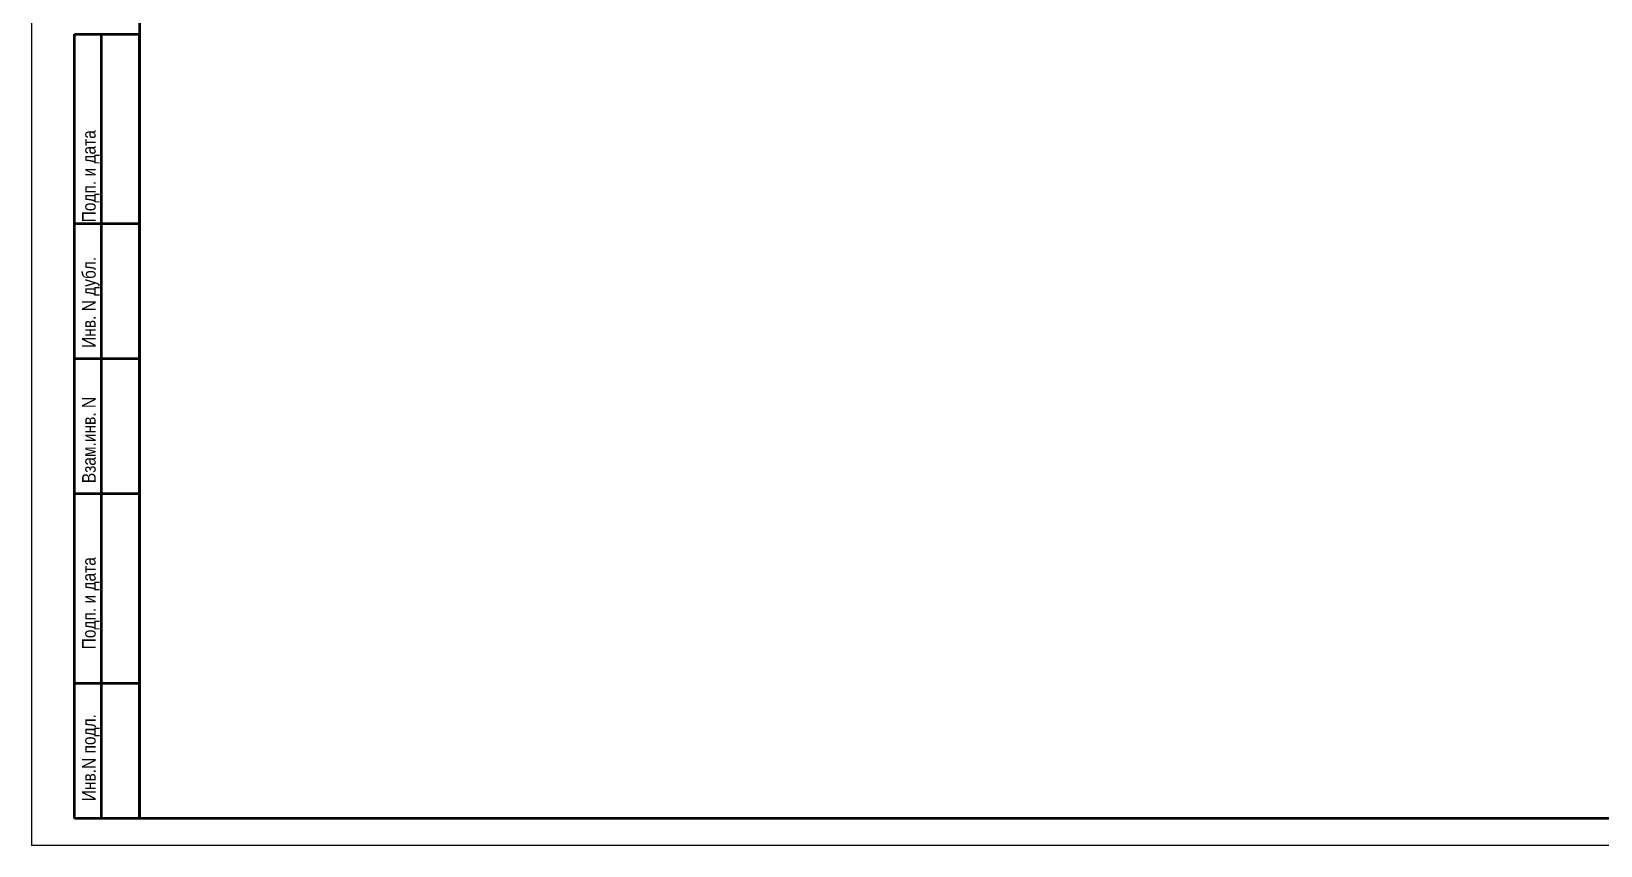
# Model space of a CAD drawing. Header units: millimetres. Extents: x 7140 to 8879, y -16257 to -5062.
# Drawn here: x 7139.6 to 7429.4, y -14949 to -14798.5 of the extents above; entities that cross this region are included whole.
import ezdxf

# ---------------------------------------------------------------- set-up
doc = ezdxf.new("R2010")
doc.units = ezdxf.units.MM
doc.layers.add('Gate', color=60, linetype='Continuous', lineweight=35)
doc.layers.add('TONK', color=7, linetype='Continuous')
doc.layers.add('Wire', color=6, linetype='Continuous')
doc.styles.get("Standard").update_dxf_attribs({"font": 'ARIALN.TTF', "height": 3.4})

msp = doc.modelspace()

# ---------------------------------------------------------------- linework, layer by layer
at = {"layer": 'Gate', "color": 0, "lineweight": 50}
for p, q in [((7159.57875, -14533.53316), (7159.57875, -14944.0389)), ((7147.57875, -14944.0389), (7147.57875, -14799.03885)), ((7147.57875, -14799.03885), (7159.57875, -14799.03885)), ((7152.45712, -14799.03885), (7152.45712, -14944.03885)), ((7159.57875, -14944.0389), (7159.57875, -14799.03885)), ((7147.57875, -14834.0389), (7159.57875, -14834.0389)), ((7159.57875, -14859.0389), (7147.57875, -14859.0389)), ((7159.57875, -14884.0389), (7147.57875, -14884.0389)), ((7159.57875, -14919.0389), (7147.57875, -14919.0389)), ((7728.57977, -14944.04096), (7147.57875, -14944.0389))]:
    msp.add_line(p, q, dxfattribs=at)
at = {"layer": 'Gate', "color": 0}
msp.add_line((7147.57875, -14944.0389), (7159.57875, -14944.0389), dxfattribs=at)
at = {"layer": 'Wire', "color": 0}
for p in [(7139.585, -14528.54044), (7139.585, -14528.54044), (7733.57154, -14949.03367)]:
    msp.add_line(p, (7139.585, -14949.03367), dxfattribs=at)

# ---------------------------------------------------------------- texts
at = {"layer": 'TONK'}
for s, p in [('Инв. N дубл.        Подп. и дата', (7151.45712, -14857.03885)), ('Взам.инв. N', (7151.45712, -14882.03885)), ('Подп. и дата', (7151.45712, -14912.75982)), ('Инв.N подл.', (7151.45712, -14940.82111))]:
    msp.add_text(s, height=2.5, rotation=90, dxfattribs=at).set_placement(p)

doc.saveas('drawing.dxf')
